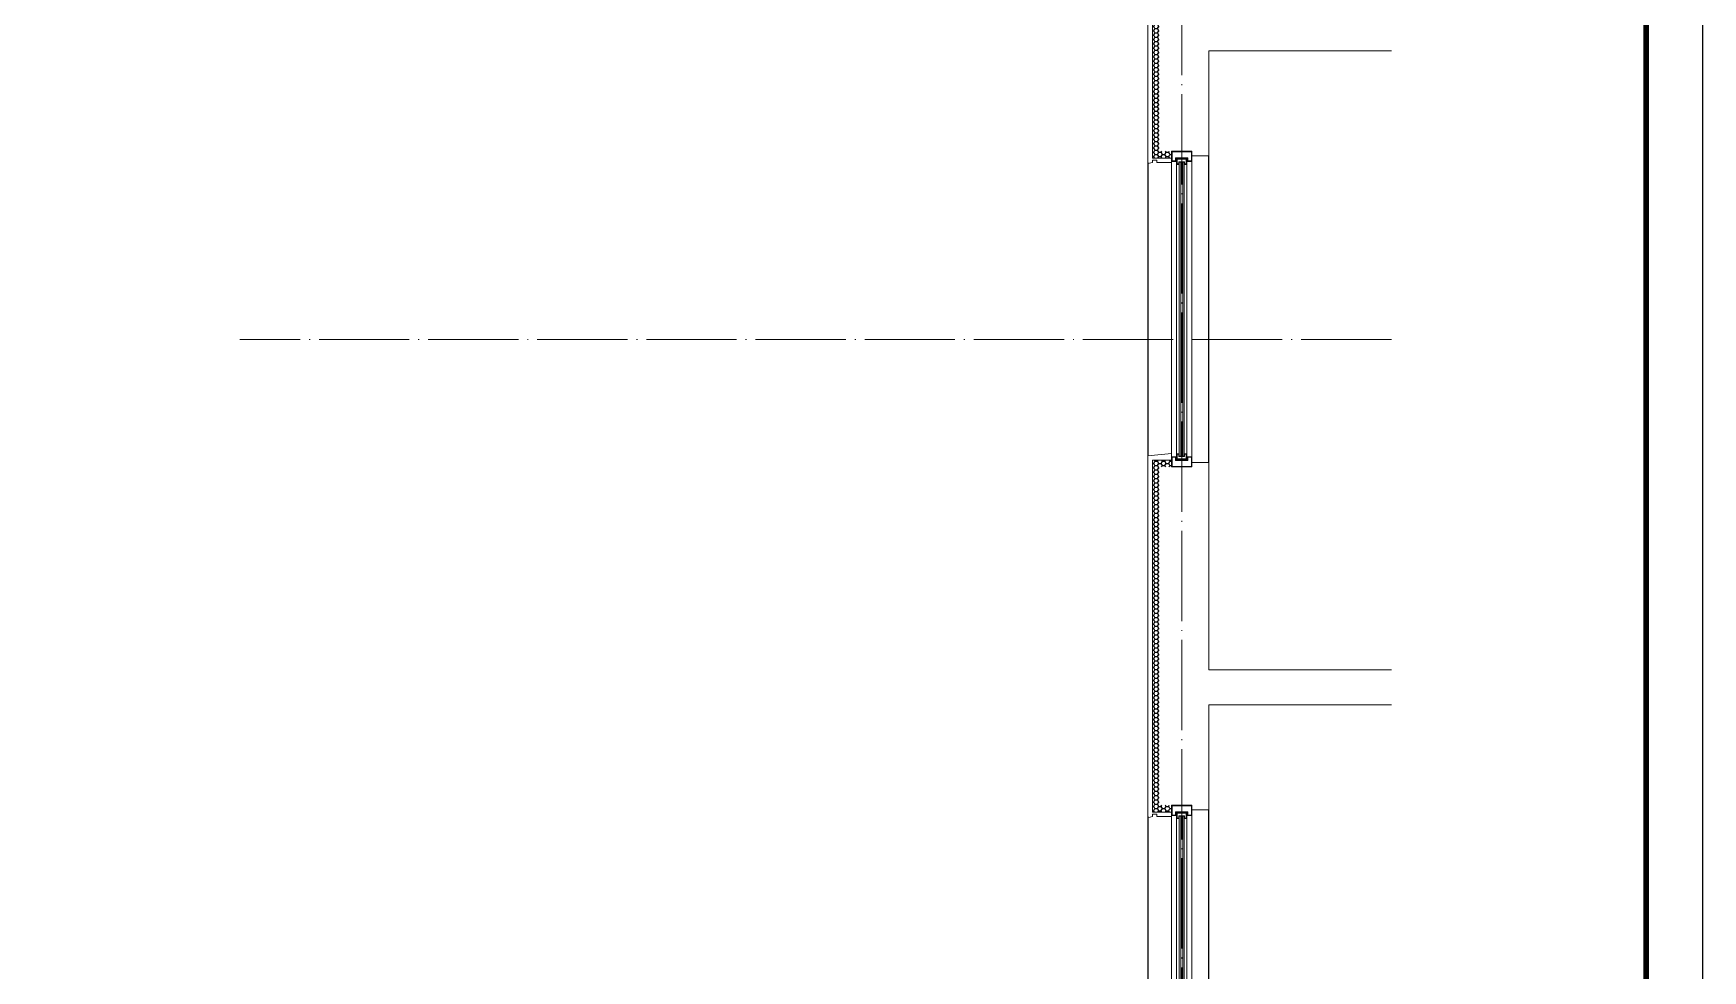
# Model space of a CAD drawing. Extents: x -518115 to 389031, y -209821 to 1628073.
# Drawn here: x 253278 to 260680, y -162541 to -158385 of the extents above; entities that cross this region are included whole.
import ezdxf

# ---------------------------------------------------------------- set-up
doc = ezdxf.new("R2010")
doc.units = 0
doc.header["$LTSCALE"] = 1000
doc.header["$MEASUREMENT"] = 0
doc.linetypes.add('DOTE', pattern=[2.42, 2, -0.2, 0.02, -0.2])
for name, color, linetype, lineweight in [('DOTE', 19, 'DOTE', 9), ('PUB_HATCH', 8, 'Continuous', 9), ('S_WINDOW', 144, 'Continuous', 15), ('内粉刷', 37, 'Continuous', 9), ('细细', 250, 'Continuous', 0)]:
    doc.layers.add(name, color=color, linetype=linetype, lineweight=lineweight)
for name, color, linetype in [('图框', 140, 'Continuous'), ('看线', 251, 'Continuous'), ('立面-看线', 251, 'Continuous')]:
    doc.layers.add(name, color=color, linetype=linetype)
pattern_1 = [(315, (-218910.2607, -140541.0897), (-1.767766953, -1.767766953), []), (315, (-218909.0822, -140541.0897), (-1.767766953, -1.767766953), [])]
pattern_2 = [(315, (-218910.2607, -141979.3279), (-1.767766953, -1.767766953), []), (315, (-218909.0822, -141979.3279), (-1.767766953, -1.767766953), [])]

# ---------------------------------------------------------------- blocks, each defined once
blk = doc.blocks.new('GFDDDDRG')
at = {"layer": '图框'}
blk.add_lwpolyline([(923310, -107437), (923310, -159999), (893610, -159999), (893610, -107437)], close=True, dxfattribs=at)
blk.add_lwpolyline([(923310, -107437), (923310, -159999), (893610, -159999), (893610, -107437)], close=True, dxfattribs=at)
at = {"layer": '图框', "const_width": 50}
blk.add_lwpolyline([(894110, -159499), (922810, -159499), (922810, -108687), (894110, -108687)], close=True, dxfattribs=at)
blk = doc.blocks.new('zrszerf')
at = {"layer": '细细'}
h = blk.add_hatch(dxfattribs=at)
h.set_pattern_fill('金属', color=256, style=0)
h.set_pattern_definition(pattern_1)
h.paths.add_polyline_path([(257694.9, 608543.3), (257714.9, 608543.3), (257714.9, 608556.8), (257764.9, 608556.8), (257764.9, 608543.3), (257784.9, 608543.3), (257784.9, 608588.3), (257694.9, 608588.3)])
h.paths.add_polyline_path([(257712.9, 608558.8), (257712.9, 608545.3), (257696.9, 608545.3), (257696.9, 608586.3), (257782.9, 608586.3), (257782.9, 608545.3), (257766.9, 608545.3), (257766.9, 608558.8)], flags=16)
h = blk.add_hatch(dxfattribs=at)
h.set_pattern_fill('金属', color=256, style=0)
h.set_pattern_definition(pattern_1)
h.paths.add_polyline_path([(257762.4, 608554.8), (257762.4, 608529.8), (257750.4, 608529.8), (257750.4, 608539.8), (257729.4, 608539.8), (257729.4, 608529.8), (257717.4, 608529.8), (257717.4, 608554.8)])
h.paths.add_polyline_path([(257719.4, 608552.8), (257719.4, 608531.8), (257727.4, 608531.8), (257727.4, 608541.8), (257752.4, 608541.8), (257752.4, 608531.8), (257760.4, 608531.8), (257760.4, 608552.8)], flags=16)
h = blk.add_hatch(color=256, dxfattribs=at)
edge = h.paths.add_edge_path()
edge.add_line((257735.4, 608539.8), (257735.4, 608527.8))
edge.add_arc((257739.9, 608519.5), 9.44, 61.51755, 118.48245, ccw=False)
edge.add_line((257744.4, 608527.8), (257744.4, 608539.8))
edge.add_arc((257739.9, 608548.1), 9.44, 241.51755, 298.48245, ccw=False)
h = blk.add_hatch(dxfattribs=at)
h.set_pattern_fill('金属', color=256, style=0)
h.set_pattern_definition(pattern_2)
h.paths.add_polyline_path([(257694.9, 607233.3), (257714.9, 607233.3), (257714.9, 607219.8), (257764.9, 607219.8), (257764.9, 607233.3), (257784.9, 607233.3), (257784.9, 607188.3), (257694.9, 607188.3)])
h.paths.add_polyline_path([(257712.9, 607217.8), (257712.9, 607231.3), (257696.9, 607231.3), (257696.9, 607190.3), (257782.9, 607190.3), (257782.9, 607231.3), (257766.9, 607231.3), (257766.9, 607217.8)], flags=16)
h = blk.add_hatch(dxfattribs=at)
h.set_pattern_fill('金属', color=256, style=0)
h.set_pattern_definition(pattern_2)
h.paths.add_polyline_path([(257762.4, 607221.8), (257762.4, 607246.8), (257750.4, 607246.8), (257750.4, 607236.8), (257729.4, 607236.8), (257729.4, 607246.8), (257717.4, 607246.8), (257717.4, 607221.8)])
h.paths.add_polyline_path([(257719.4, 607223.8), (257719.4, 607244.8), (257727.4, 607244.8), (257727.4, 607234.8), (257752.4, 607234.8), (257752.4, 607244.8), (257760.4, 607244.8), (257760.4, 607223.8)], flags=16)
h = blk.add_hatch(color=256, dxfattribs=at)
edge = h.paths.add_edge_path()
edge.add_line((257735.4, 607236.8), (257735.4, 607248.8))
edge.add_arc((257739.9, 607257.1), 9.44, 241.51755, 298.48245)
edge.add_line((257744.4, 607248.8), (257744.4, 607236.8))
edge.add_arc((257739.9, 607228.5), 9.44, 61.51755, 118.48245)
at = {"layer": 'S_WINDOW'}
for p, q in [((257694.9, 607233.3), (257694.9, 608543.3)), ((257717.4, 607246.8), (257717.4, 608529.8)), ((257762.4, 607246.8), (257762.4, 608529.8)), ((257784.9, 607233.3), (257784.9, 608543.3))]:
    blk.add_line(p, q, dxfattribs=at)
for points in [[(257784.9, 608588.3), (257784.9, 608543.3), (257764.9, 608543.3), (257764.9, 608556.8), (257714.9, 608556.8), (257714.9, 608543.3), (257694.9, 608543.3), (257694.9, 608588.3)], [(257782.9, 608586.3), (257782.9, 608545.3), (257766.9, 608545.3), (257766.9, 608558.8), (257712.9, 608558.8), (257712.9, 608545.3), (257696.9, 608545.3), (257696.9, 608586.3)], [(257762.4, 608554.8), (257762.4, 608529.8), (257750.4, 608529.8), (257750.4, 608539.8), (257729.4, 608539.8), (257729.4, 608529.8), (257717.4, 608529.8), (257717.4, 608554.8)], [(257760.4, 608552.8), (257760.4, 608531.8), (257752.4, 608531.8), (257752.4, 608541.8), (257727.4, 608541.8), (257727.4, 608531.8), (257719.4, 608531.8), (257719.4, 608552.8)], [(257784.9, 607188.3), (257784.9, 607233.3), (257764.9, 607233.3), (257764.9, 607219.8), (257714.9, 607219.8), (257714.9, 607233.3), (257694.9, 607233.3), (257694.9, 607188.3)], [(257782.9, 607190.3), (257782.9, 607231.3), (257766.9, 607231.3), (257766.9, 607217.8), (257712.9, 607217.8), (257712.9, 607231.3), (257696.9, 607231.3), (257696.9, 607190.3)], [(257762.4, 607221.8), (257762.4, 607246.8), (257750.4, 607246.8), (257750.4, 607236.8), (257729.4, 607236.8), (257729.4, 607246.8), (257717.4, 607246.8), (257717.4, 607221.8)], [(257760.4, 607223.8), (257760.4, 607244.8), (257752.4, 607244.8), (257752.4, 607234.8), (257727.4, 607234.8), (257727.4, 607244.8), (257719.4, 607244.8), (257719.4, 607223.8)]]:
    blk.add_lwpolyline(points, close=True, dxfattribs=at)
at = {"layer": '细细'}
for points in [[(257729.4, 608529.8), (257729.4, 607246.8)], [(257735.4, 607248.8), (257735.4, 608539.8)], [(257744.4, 607248.8), (257744.4, 608539.8)], [(257750.4, 608529.8), (257750.4, 607246.8)]]:
    blk.add_lwpolyline(points, dxfattribs=at)
for points in [[(257735.4, 608539.8), (257735.4, 608527.8, -0.253805), (257744.4, 608527.8), (257744.4, 608539.8, -0.253805)], [(257735.4, 607236.8), (257735.4, 607248.8, 0.253805), (257744.4, 607248.8), (257744.4, 607236.8, 0.253805)]]:
    blk.add_lwpolyline(points, format="xyb", close=True, dxfattribs=at)

msp = doc.modelspace()

# ---------------------------------------------------------------- hatches: boundary and pattern name
at = {"layer": '立面-看线'}
h = msp.add_hatch(dxfattribs=at)
h.set_pattern_fill('HONEY', color=256, scale=7)
h.set_pattern_definition([(0, (-552782.956, -543754.946), (16.66875, 9.623705), [11.1125, -22.225]), (120, (-552782.956, -543754.946), (-16.66874801, 9.62370845), [11.1125, -22.225]), (60, (-552782.956, -543754.946), (1.99e-06, 19.24741345), [-22.225, 11.1125])])
h.paths.add_polyline_path([(258240.3, -158308), (258270.3, -158308), (258270.3, -158908), (258325.3, -158908), (258325.3, -158938), (258240.3, -158938)])
h = msp.add_hatch(dxfattribs=at)
h.set_pattern_fill('HONEY', color=256, scale=7)
h.set_pattern_definition([(0, (-552782.979, -546654.948), (16.66875, 9.623705), [11.1125, -22.225]), (120, (-552782.979, -546654.948), (-16.66874801, 9.62370845), [11.1125, -22.225]), (60, (-552782.979, -546654.948), (1.99e-06, 19.24741345), [-22.225, 11.1125])])
h.paths.add_polyline_path([(258240.3, -161208), (258270.3, -161208), (258270.3, -160308), (258325.3, -160308), (258325.3, -160278), (258240.3, -160278)])
h = msp.add_hatch(dxfattribs=at)
h.set_pattern_fill('HONEY', color=256, scale=7)
h.set_pattern_definition([(0, (-552782.956, -546654.946), (16.66875, 9.623705), [11.1125, -22.225]), (120, (-552782.956, -546654.946), (-16.66874801, 9.62370845), [11.1125, -22.225]), (60, (-552782.956, -546654.946), (1.99e-06, 19.24741345), [-22.225, 11.1125])])
h.paths.add_polyline_path([(258240.3, -161208), (258270.3, -161208), (258270.3, -161808), (258325.3, -161808), (258325.3, -161838), (258240.3, -161838)])

# ---------------------------------------------------------------- linework, layer by layer
at = {"layer": 'DOTE', "linetype": 'DOTE', "ltscale": 0.2}
for p, q in [((258370.3, -149943), (258370.3, -169543)), ((259300.5, -159743), (254193.3, -159743)), ((259300.5, -159743), (254193.3, -159743))]:
    msp.add_line(p, q, dxfattribs=at)
at = {"layer": 'PUB_HATCH', "color": 215, "true_color": 0xa953a0}
for points in [[(258325.3, -157378), (258240.3, -157378), (258240.3, -158938), (258325.3, -158938)], [(258325.3, -160278), (258240.3, -160278), (258240.3, -161838), (258325.3, -161838)]]:
    msp.add_lwpolyline(points, dxfattribs=at)
at = {"layer": '内粉刷'}
for p, q in [((258490.3, -158463), (259300.5, -158463)), ((259300.5, -161208), (258490.3, -161208)), ((258490.3, -161363), (259300.5, -161363))]:
    msp.add_line(p, q, dxfattribs=at)
for points in [[(258325.3, -157348), (258220.3, -157358), (258220.3, -158958)], [(258415.3, -158928), (258490.3, -158928), (258490.3, -158463)], [(258260.3, -158958), (258260.3, -158948), (258240.3, -158948), (258240.3, -158958), (258220.3, -158963), (258220.3, -158958)], [(258260.3, -158958), (258325.3, -158958)], [(258325.3, -160248), (258220.3, -160258), (258220.3, -161858)], [(258415.3, -160288), (258490.3, -160288), (258490.3, -161208)], [(258415.3, -161828), (258490.3, -161828), (258490.3, -161363)], [(258260.3, -161858), (258260.3, -161848), (258240.3, -161848), (258240.3, -161858), (258220.3, -161863), (258220.3, -161858)], [(258260.3, -161858), (258325.3, -161858)]]:
    msp.add_lwpolyline(points, dxfattribs=at)
at = {"layer": '看线'}
for p, q in [((258490.3, -160288), (258490.3, -158928)), ((258220.3, -158958), (258220.3, -160258)), ((258220.3, -161858), (258220.3, -163158)), ((258490.3, -163188), (258490.3, -161828))]:
    msp.add_line(p, q, dxfattribs=at)

# ---------------------------------------------------------------- block references
at = {"xscale": 0.5, "yscale": 0.5, "zscale": 0.5}
msp.add_blockref('GFDDDDRG', (-200974.4, -93716.5), dxfattribs=at)
at = {"xscale": -1}
for p in [(516110.2, -767496.3), (516110.2, -770396.3)]:
    msp.add_blockref('zrszerf', p, dxfattribs=at)

doc.saveas('drawing.dxf')
